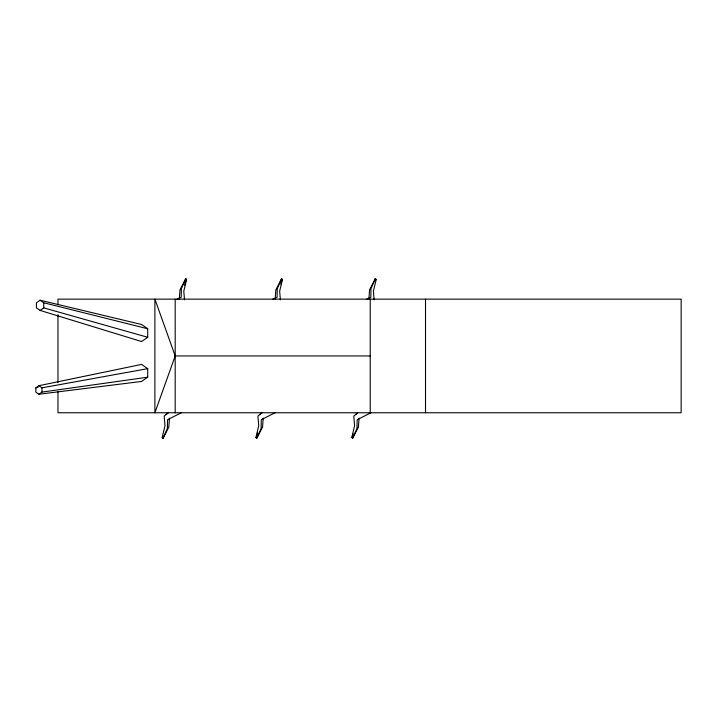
<?xml version="1.0" encoding="UTF-8"?>
<svg xmlns="http://www.w3.org/2000/svg" width="717" height="717" viewBox="0 0 717 717"><rect width="100%" height="100%" fill="white"/><g stroke="black" fill="none" stroke-linecap="round" stroke-linejoin="round"><path stroke-width="1.08" d="M169.472 418.056L168.8 427.135L163.01 438.365L162.194 437.46L164.991 425.808L164.184 416.057L167.984 413.091M179.322 298.944L179.985 289.865L185.775 278.635L186.59 279.54L183.794 291.192L184.511 299.858M263.202 418.056L262.539 427.135L256.749 438.365L255.933 437.46L258.729 425.808L257.914 416.057L261.723 413.091M275.185 298.944L275.848 289.865L281.638 278.635L282.453 279.54L279.657 291.192L280.383 299.858M359.065 418.056L358.401 427.135L352.612 438.365L351.796 437.46L354.592 425.808L353.777 416.057L357.586 413.091M368.914 298.944L369.587 289.865L375.376 278.635L376.192 279.54L373.396 291.192L374.113 299.858M184.574 285.142L185.811 280.992M280.75 284.102L281.673 280.992M256.713 436.008L257.636 432.898M352.576 436.008L353.194 433.937M175.19 355.946L154.89 412.759L154.89 299.141L175.19 355.946L370.223 355.946M185.775 278.635L181.374 288.646L181.24 297.259L176.83 299.294M163.01 438.365L167.411 428.354L167.545 419.741L181.598 412.607M281.638 278.635L277.237 288.646L277.103 297.259L272.693 299.294M256.749 438.365L261.149 428.354L261.275 419.741L275.328 412.607M375.376 278.635L370.976 288.646L370.841 297.259L366.432 299.294M352.612 438.365L357.012 428.354L357.147 419.741L371.191 412.607M186.115 279.953L186.59 279.54M281.978 279.953L282.453 279.54M162.194 437.46L162.669 437.047L163.485 437.953M376.192 279.54L375.717 279.953L374.901 279.047M255.933 437.46L256.399 437.047M351.796 437.46L352.271 437.047M166.102 414.381L167.796 413.037M259.832 414.381L262.386 412.365M355.695 414.381L357.398 413.037M40.098 300.226L36.45 302.771L36.45 307.862L40.098 310.416L141.599 341.534L147.711 337.277L147.711 328.753L141.599 324.496L40.098 300.226L43.755 302.771L147.711 328.753M40.098 310.416L43.755 307.862L147.711 337.277M35.85 387.834L38.906 385.71L141.599 364.406L147.711 368.663L147.711 377.187L141.599 381.444L38.906 394.233L35.85 392.1L35.85 387.834L38.037 387.413M38.906 394.233L41.962 392.1L147.711 377.187M38.906 385.71L41.962 387.834L147.711 368.663M425.513 299.141L425.513 412.759M370.223 299.141L370.223 412.759M175.19 299.141L175.19 412.759M57.969 304.707L57.969 299.141L681.15 299.141L681.15 412.759L57.969 412.759L57.969 391.59M57.969 314.736L57.969 382.681M43.755 302.771L43.755 307.862M41.962 387.834L41.962 392.1"/></g></svg>
